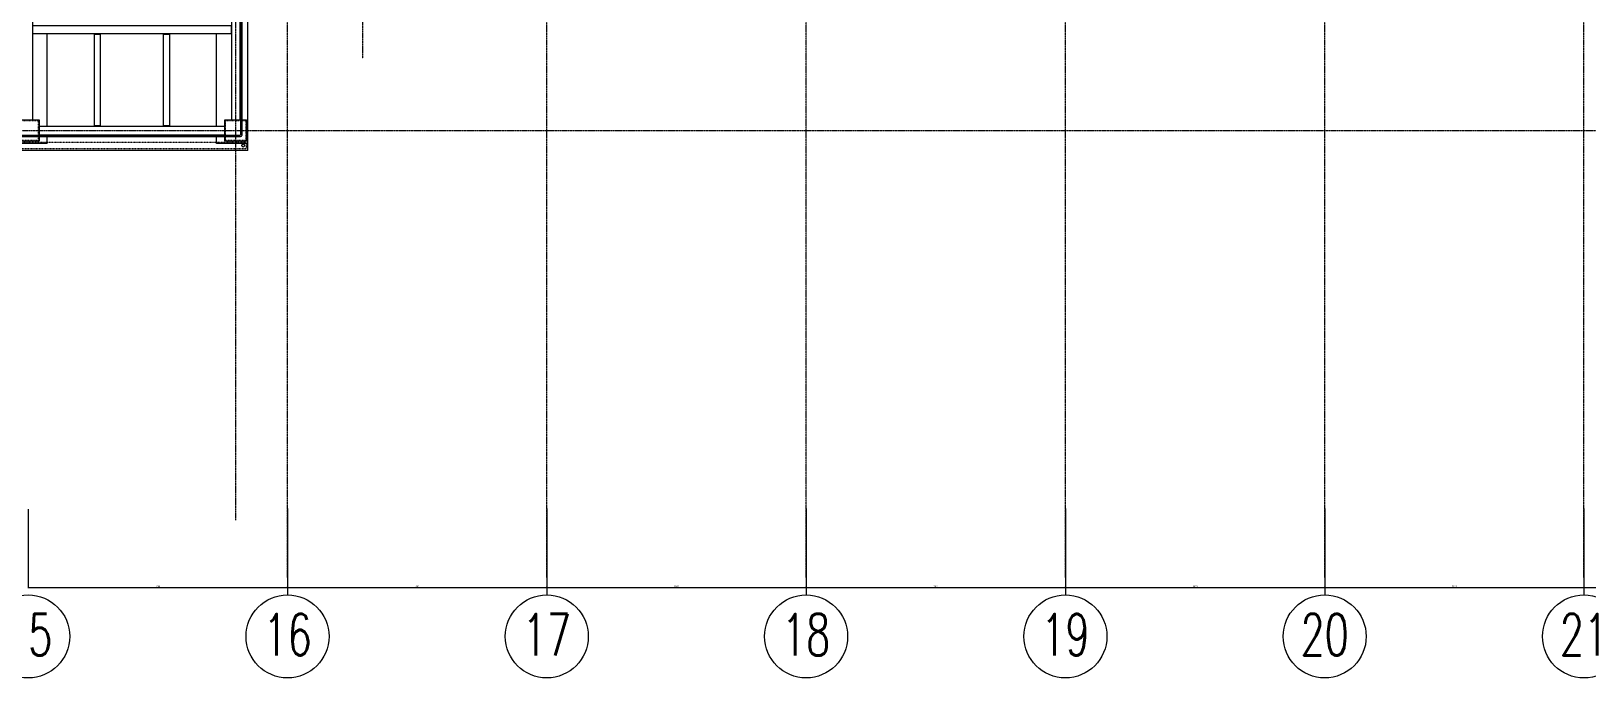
# Model space of a CAD drawing. Extents: x 73996 to 686888, y -9729 to 263202.
# Drawn here: x 400026 to 454026, y 154198 to 176652 of the extents above; entities that cross this region are included whole.
import ezdxf
from ezdxf.enums import TextEntityAlignment as Align

# ---------------------------------------------------------------- set-up
doc = ezdxf.new("R2010")
doc.units = 0
doc.header["$LTSCALE"] = 20
doc.linetypes.add('Data Center Layout_L20$0$CENTER', pattern=[2, 1.25, -0.25, 0.25, -0.25])
doc.linetypes.add('Data Center Layout_L20$0$DOTK1', pattern=[0.1, 0.05, -0.05])
doc.layers.add('Data Center Layout_L20$0$98-DIM', color=252, linetype='Continuous')
doc.layers.add('Data Center Layout_L20$0$MACHINE-DIM', color=252, linetype='Continuous')
for name, color, linetype, lineweight in [('Data Center Layout_L20$0$ARC', 252, 'Continuous', 0), ('Data Center Layout_L20$0$FLAG', 252, 'Continuous', 0), ('Data Center Layout_L20$0$H-SIN', 252, 'Data Center Layout_L20$0$CENTER', 9), ('Data Center Layout_L20$0$K-SIN', 252, 'Data Center Layout_L20$0$CENTER', 9), ('Data Center Layout_L20$0$SUGATA3', 252, 'Continuous', 0)]:
    doc.layers.add(name, color=color, linetype=linetype, lineweight=lineweight)
doc.styles.add('Data Center Layout_L20$0$dim-txt', font='isocp.shx', dxfattribs={"width": 0.7, "bigfont": 'chineset.shx'})
doc.styles.add('Data Center Layout_L20$0$型式1', font='simplex.shx', dxfattribs={"width": 0.68, "bigfont": 'chineset.shx'})
doc.dimstyles.new('Data Center Layout_L20$0$ARCH-dim-200MM', dxfattribs={"dimscale": 200, "dimtxt": 0.3, "dimasz": 0.1, "dimexe": 0.1, "dimexo": 0.1, "dimgap": 0.05, "dimtad": 1, "dimdec": 0, "dimlfac": 10, "dimdsep": 46, "dimtxsty": 'Data Center Layout_L20$0$dim-txt', "dimblk": 'Data Center Layout_L20$0$_Dot', "dimcen": 2, "dimclrd": 256, "dimclre": 256, "dimclrt": 256, "dimadec": 0, "dimazin": 0, "dimtfac": 0.8, "dimtdec": 1, "dimtix": 1, "dimtmove": 2, "dimatfit": 3, "dimldrblk": 'Data Center Layout_L20$0$_ArchTick', "dimfxl": 1, "dimtvp": 1, "dimtolj": 1, "dimlwd": 13, "dimlwe": 9, "dimarcsym": 0})

# ---------------------------------------------------------------- blocks, each defined once
blk = doc.blocks.new('Data Center Layout_L20$0$_Dot')
at = {"layer": 'Data Center Layout_L20$0$MACHINE-DIM', "color": 0, "lineweight": -2}
blk.add_line((-0.5, 0), (-1, 0), dxfattribs=at)
at = {"layer": 'Data Center Layout_L20$0$MACHINE-DIM', "color": 0, "const_width": 0.5}
blk.add_lwpolyline([(-0.25, 0, 1), (0.25, 0, 1)], format="xyb", close=True, dxfattribs=at)
blk = doc.blocks.new('*D57')
at = {"layer": 'Data Center Layout_L20$0$98-DIM', "lineweight": 9, "transparency": 16777216}
for p, q in [((486940, 126902), (486940, 124160)), ((495940, 126902), (495940, 124160))]:
    blk.add_line(p, q, dxfattribs=at)
at = {"layer": 'Data Center Layout_L20$0$98-DIM', "lineweight": 13, "transparency": 16777216}
blk.add_line((486960, 124180), (495920, 124180), dxfattribs=at)
at = {"layer": 'DEFPOINTS', "color": 0, "transparency": 16777216}
for p in [(486940, 126922), (495940, 126922), (495940, 124180)]:
    blk.add_point(p, dxfattribs=at)
at = {"layer": 'Data Center Layout_L20$0$98-DIM', "lineweight": 13, "transparency": 16777216, "xscale": 20, "yscale": 20, "zscale": 20, "rotation": 180}
blk.add_blockref('Data Center Layout_L20$0$_Dot', (486940, 124180), dxfattribs=at)
at = {"layer": 'Data Center Layout_L20$0$98-DIM', "lineweight": 13, "transparency": 16777216, "xscale": 20, "yscale": 20, "zscale": 20}
blk.add_blockref('Data Center Layout_L20$0$_Dot', (495940, 124180), dxfattribs=at)
at = {"layer": 'Data Center Layout_L20$0$98-DIM', "transparency": 16777216, "insert": (491440, 124220), "char_height": 60, "attachment_point": 5, "style": 'Data Center Layout_L20$0$dim-txt'}
blk.add_mtext('\\A1;90000', dxfattribs=at)
blk = doc.blocks.new('Data Center Layout_L20$0$_ArchTick')
at = {"layer": 'Data Center Layout_L20$0$MACHINE-DIM', "color": 0, "const_width": 0.15}
blk.add_lwpolyline([(-0.5, -0.5), (0.5, 0.5)], dxfattribs=at)
blk = doc.blocks.new('*D58')
at = {"layer": 'Data Center Layout_L20$0$98-DIM', "lineweight": 9, "transparency": 16777216}
for p, q in [((495940, 126902), (495940, 124160)), ((504940, 126902), (504940, 124160))]:
    blk.add_line(p, q, dxfattribs=at)
at = {"layer": 'Data Center Layout_L20$0$98-DIM', "lineweight": 13, "transparency": 16777216}
blk.add_line((495960, 124180), (504920, 124180), dxfattribs=at)
at = {"layer": 'DEFPOINTS', "color": 0, "transparency": 16777216}
for p in [(495940, 126922), (504940, 126922), (504940, 124180)]:
    blk.add_point(p, dxfattribs=at)
at = {"layer": 'Data Center Layout_L20$0$98-DIM', "lineweight": 13, "transparency": 16777216, "xscale": 20, "yscale": 20, "zscale": 20, "rotation": 180}
blk.add_blockref('Data Center Layout_L20$0$_Dot', (495940, 124180), dxfattribs=at)
at = {"layer": 'Data Center Layout_L20$0$98-DIM', "lineweight": 13, "transparency": 16777216, "xscale": 20, "yscale": 20, "zscale": 20}
blk.add_blockref('Data Center Layout_L20$0$_Dot', (504940, 124180), dxfattribs=at)
at = {"layer": 'Data Center Layout_L20$0$98-DIM', "transparency": 16777216, "insert": (500440, 124220), "char_height": 60, "attachment_point": 5, "style": 'Data Center Layout_L20$0$dim-txt'}
blk.add_mtext('\\A1;90000', dxfattribs=at)
blk = doc.blocks.new('*D61')
at = {"layer": 'Data Center Layout_L20$0$98-DIM', "lineweight": 9, "transparency": 16777216}
for p, q in [((468940, 126902), (468940, 124160)), ((477940, 126902), (477940, 124160))]:
    blk.add_line(p, q, dxfattribs=at)
at = {"layer": 'Data Center Layout_L20$0$98-DIM', "lineweight": 13, "transparency": 16777216}
blk.add_line((468960, 124180), (477920, 124180), dxfattribs=at)
at = {"layer": 'DEFPOINTS', "color": 0, "transparency": 16777216}
for p in [(468940, 126922), (477940, 126922), (477940, 124180)]:
    blk.add_point(p, dxfattribs=at)
at = {"layer": 'Data Center Layout_L20$0$98-DIM', "lineweight": 13, "transparency": 16777216, "xscale": 20, "yscale": 20, "zscale": 20, "rotation": 180}
blk.add_blockref('Data Center Layout_L20$0$_Dot', (468940, 124180), dxfattribs=at)
at = {"layer": 'Data Center Layout_L20$0$98-DIM', "lineweight": 13, "transparency": 16777216, "xscale": 20, "yscale": 20, "zscale": 20}
blk.add_blockref('Data Center Layout_L20$0$_Dot', (477940, 124180), dxfattribs=at)
at = {"layer": 'Data Center Layout_L20$0$98-DIM', "transparency": 16777216, "insert": (473440, 124220), "char_height": 60, "attachment_point": 5, "style": 'Data Center Layout_L20$0$dim-txt'}
blk.add_mtext('\\A1;90000', dxfattribs=at)
blk = doc.blocks.new('*D62')
at = {"layer": 'Data Center Layout_L20$0$98-DIM', "lineweight": 9, "transparency": 16777216}
for p, q in [((450940, 126902), (450940, 124160)), ((459940, 126902), (459940, 124160))]:
    blk.add_line(p, q, dxfattribs=at)
at = {"layer": 'Data Center Layout_L20$0$98-DIM', "lineweight": 13, "transparency": 16777216}
blk.add_line((450960, 124180), (459920, 124180), dxfattribs=at)
at = {"layer": 'DEFPOINTS', "color": 0, "transparency": 16777216}
for p in [(450940, 126922), (459940, 126922), (459940, 124180)]:
    blk.add_point(p, dxfattribs=at)
at = {"layer": 'Data Center Layout_L20$0$98-DIM', "lineweight": 13, "transparency": 16777216, "xscale": 20, "yscale": 20, "zscale": 20, "rotation": 180}
blk.add_blockref('Data Center Layout_L20$0$_Dot', (450940, 124180), dxfattribs=at)
at = {"layer": 'Data Center Layout_L20$0$98-DIM', "lineweight": 13, "transparency": 16777216, "xscale": 20, "yscale": 20, "zscale": 20}
blk.add_blockref('Data Center Layout_L20$0$_Dot', (459940, 124180), dxfattribs=at)
at = {"layer": 'Data Center Layout_L20$0$98-DIM', "transparency": 16777216, "insert": (455440, 124220), "char_height": 60, "attachment_point": 5, "style": 'Data Center Layout_L20$0$dim-txt'}
blk.add_mtext('\\A1;90000', dxfattribs=at)
blk = doc.blocks.new('*D63')
at = {"layer": 'Data Center Layout_L20$0$98-DIM', "lineweight": 9, "transparency": 16777216}
for p, q in [((459940, 126902), (459940, 124160)), ((468940, 126902), (468940, 124160))]:
    blk.add_line(p, q, dxfattribs=at)
at = {"layer": 'Data Center Layout_L20$0$98-DIM', "lineweight": 13, "transparency": 16777216}
blk.add_line((459960, 124180), (468920, 124180), dxfattribs=at)
at = {"layer": 'DEFPOINTS', "color": 0, "transparency": 16777216}
for p in [(459940, 126922), (468940, 126922), (468940, 124180)]:
    blk.add_point(p, dxfattribs=at)
at = {"layer": 'Data Center Layout_L20$0$98-DIM', "lineweight": 13, "transparency": 16777216, "xscale": 20, "yscale": 20, "zscale": 20, "rotation": 180}
blk.add_blockref('Data Center Layout_L20$0$_Dot', (459940, 124180), dxfattribs=at)
at = {"layer": 'Data Center Layout_L20$0$98-DIM', "lineweight": 13, "transparency": 16777216, "xscale": 20, "yscale": 20, "zscale": 20}
blk.add_blockref('Data Center Layout_L20$0$_Dot', (468940, 124180), dxfattribs=at)
at = {"layer": 'Data Center Layout_L20$0$98-DIM', "transparency": 16777216, "insert": (464440, 124220), "char_height": 60, "attachment_point": 5, "style": 'Data Center Layout_L20$0$dim-txt'}
blk.add_mtext('\\A1;90000', dxfattribs=at)
blk = doc.blocks.new('*D68')
at = {"layer": 'Data Center Layout_L20$0$98-DIM', "lineweight": 9, "transparency": 16777216}
for p, q in [((441940, 126902), (441940, 124160)), ((450940, 126902), (450940, 124160))]:
    blk.add_line(p, q, dxfattribs=at)
at = {"layer": 'Data Center Layout_L20$0$98-DIM', "lineweight": 13, "transparency": 16777216}
blk.add_line((441960, 124180), (450920, 124180), dxfattribs=at)
at = {"layer": 'DEFPOINTS', "color": 0, "transparency": 16777216}
for p in [(441940, 126922), (450940, 126922), (450940, 124180)]:
    blk.add_point(p, dxfattribs=at)
at = {"layer": 'Data Center Layout_L20$0$98-DIM', "lineweight": 13, "transparency": 16777216, "xscale": 20, "yscale": 20, "zscale": 20, "rotation": 180}
blk.add_blockref('Data Center Layout_L20$0$_Dot', (441940, 124180), dxfattribs=at)
at = {"layer": 'Data Center Layout_L20$0$98-DIM', "lineweight": 13, "transparency": 16777216, "xscale": 20, "yscale": 20, "zscale": 20}
blk.add_blockref('Data Center Layout_L20$0$_Dot', (450940, 124180), dxfattribs=at)
at = {"layer": 'Data Center Layout_L20$0$98-DIM', "transparency": 16777216, "insert": (446440, 124220), "char_height": 60, "attachment_point": 5, "style": 'Data Center Layout_L20$0$dim-txt'}
blk.add_mtext('\\A1;90000', dxfattribs=at)
blk = doc.blocks.new('*D79')
at = {"layer": 'Data Center Layout_L20$0$98-DIM', "lineweight": 9, "transparency": 16777216}
for p, q in [((477940, 126902), (477940, 124160)), ((486940, 126902), (486940, 124160))]:
    blk.add_line(p, q, dxfattribs=at)
at = {"layer": 'Data Center Layout_L20$0$98-DIM', "lineweight": 13, "transparency": 16777216}
blk.add_line((477960, 124180), (486920, 124180), dxfattribs=at)
at = {"layer": 'DEFPOINTS', "color": 0, "transparency": 16777216}
for p in [(477940, 126922), (486940, 126922), (486940, 124180)]:
    blk.add_point(p, dxfattribs=at)
at = {"layer": 'Data Center Layout_L20$0$98-DIM', "lineweight": 13, "transparency": 16777216, "xscale": 20, "yscale": 20, "zscale": 20, "rotation": 180}
blk.add_blockref('Data Center Layout_L20$0$_Dot', (477940, 124180), dxfattribs=at)
at = {"layer": 'Data Center Layout_L20$0$98-DIM', "lineweight": 13, "transparency": 16777216, "xscale": 20, "yscale": 20, "zscale": 20}
blk.add_blockref('Data Center Layout_L20$0$_Dot', (486940, 124180), dxfattribs=at)
at = {"layer": 'Data Center Layout_L20$0$98-DIM', "transparency": 16777216, "insert": (482440, 124220), "char_height": 60, "attachment_point": 5, "style": 'Data Center Layout_L20$0$dim-txt'}
blk.add_mtext('\\A1;90000', dxfattribs=at)
blk = doc.blocks.new('Data Center Layout_L20$0$A$C80dc7663')
at = {"layer": 'Data Center Layout_L20$0$ARC'}
for p, q in [((442090.24, 147545.59), (442090.24, 140420.59)), ((448990.24, 147238.27), (448990.24, 140420.59)), ((449290.24, 147238.27), (449290.24, 140420.59)), ((449306.39, 147199.13), (449306.39, 139894.44)), ((449349.09, 147199.13), (449349.09, 139876.74)), ((406334.21, 139879.44), (449291.39, 139879.44)), ((442315.24, 140195.59), (448765.24, 140195.59)), ((442315.24, 139895.59), (448765.24, 139895.59)), ((406334.21, 139836.74), (449309.09, 139836.74))]:
    blk.add_line(p, q, dxfattribs=at)
at = {"layer": 'Data Center Layout_L20$0$ARC', "linetype": 'Data Center Layout_L20$0$DOTK1'}
for p, q in [((441580.28, 139635.59), (449500.2, 139635.59)), ((449500.2, 139405.59), (441580.28, 139405.59)), ((449500.2, 139635.59), (449500.2, 139405.59))]:
    blk.add_line(p, q, dxfattribs=at)
at = {"layer": 'Data Center Layout_L20$0$ARC'}
for points in [[(442100.24, 143695.59), (448980.24, 143695.59), (448980.24, 143395.59), (442100.24, 143395.59)], [(444440.24, 140205.59), (444240.24, 140205.59), (444240.24, 143385.59), (444440.24, 143385.59)], [(446840.24, 140205.59), (446640.24, 140205.59), (446640.24, 143385.59), (446840.24, 143385.59)], [(441565.24, 139670.59), (441565.24, 140420.59), (442315.24, 140420.59), (442315.24, 139670.59)], [(448765.24, 139670.59), (448765.24, 140420.59), (449515.24, 140420.59), (449515.24, 139670.59)]]:
    blk.add_lwpolyline(points, close=True, dxfattribs=at)
at = {"layer": 'Data Center Layout_L20$0$ARC', "linetype": 'Data Center Layout_L20$0$DOTK1'}
for points in [[(441590.24, 139695.59), (441590.24, 140395.59), (442290.24, 140395.59), (442290.24, 139695.59)], [(448790.24, 139695.59), (448790.24, 140395.59), (449490.24, 140395.59), (449490.24, 139695.59)]]:
    blk.add_lwpolyline(points, close=True, dxfattribs=at)
at = {"layer": 'Data Center Layout_L20$0$ARC'}
blk.add_circle((449400.68, 139520.59), 50, dxfattribs=at)
for centre, radius in [((449291.39, 139894.44), 15), ((449309.09, 139876.74), 40)]:
    blk.add_arc(centre, radius, 270, 0, dxfattribs=at)
at = {"layer": 'Data Center Layout_L20$0$FLAG'}
for p, q in [((450940.24, 126921.53), (450940.24, 123921.53)), ((459940.24, 126921.53), (459940.24, 123921.53)), ((468940.24, 126921.53), (468940.24, 123921.53)), ((477940.24, 126921.53), (477940.24, 123921.53)), ((486940.24, 126921.53), (486940.24, 123921.53)), ((495940.24, 126921.53), (495940.24, 123921.53))]:
    blk.add_line(p, q, dxfattribs=at)
for centre in [(441940.24, 122481.53), (450940.24, 122481.53), (459940.24, 122481.53), (468940.24, 122481.53), (477940.24, 122481.53), (486940.24, 122481.53), (495940.24, 122481.53)]:
    blk.add_circle(centre, 1440, dxfattribs=at)
at = {"layer": 'Data Center Layout_L20$0$H-SIN'}
for p, q in [((450940.24, 124521.53), (450940.24, 230045.59)), ((459940.24, 124521.53), (459940.24, 230045.59)), ((468940.24, 124521.53), (468940.24, 230045.59)), ((477940.24, 124521.53), (477940.24, 230045.59)), ((486940.24, 124521.53), (486940.24, 230045.59)), ((495940.24, 124521.53), (495940.24, 230045.59)), ((294307.41, 140045.59), (588940.24, 140045.59))]:
    blk.add_line(p, q, dxfattribs=at)
at = {"layer": 'Data Center Layout_L20$0$K-SIN'}
for p, q in [((449140.24, 148045.59), (449140.24, 126521.53)), ((453540.24, 148349.59), (453540.24, 142545.59))]:
    blk.add_line(p, q, dxfattribs=at)
at = {"layer": 'Data Center Layout_L20$0$SUGATA3'}
for p, q in [((449560.24, 139345.59), (449560.24, 147238.27)), ((442600.24, 140195.59), (442600.24, 143395.59)), ((448480.24, 140195.59), (448480.24, 143395.59)), ((442600.24, 139595.59), (442600.24, 139879.44)), ((448480.24, 139595.59), (448480.24, 139879.44)), ((442600.24, 139595.59), (441520.24, 139595.59)), ((449560.24, 139345.59), (441520.24, 139345.59)), ((449560.24, 139595.59), (448480.24, 139595.59))]:
    blk.add_line(p, q, dxfattribs=at)
at = {"layer": 'Data Center Layout_L20$0$98-DIM', "style": 'Data Center Layout_L20$0$型式1', "width": 0.68}
for s, p in [('15', (441940.24, 123261.53)), ('16', (450940.24, 123261.53)), ('17', (459940.24, 123261.53)), ('18', (468940.24, 123261.53)), ('19', (477940.24, 123261.53)), ('20', (486940.24, 123261.53)), ('21', (495940.24, 123261.53))]:
    blk.add_text(s, height=1440, dxfattribs=at).set_placement(p, align=Align.TOP_CENTER)
at = {"layer": 'Data Center Layout_L20$0$98-DIM'}
for base, p1, p2, picture, middle in [((450940.24, 124179.82), (441940.24, 126921.53), (450940.24, 126921.53), '*D68', (446440.24, 124219.82)), ((459940.24, 124179.82), (450940.24, 126921.53), (459940.24, 126921.53), '*D62', (455440.24, 124219.82)), ((468940.24, 124179.82), (459940.24, 126921.53), (468940.24, 126921.53), '*D63', (464440.24, 124219.82)), ((477940.24, 124179.82), (468940.24, 126921.53), (477940.24, 126921.53), '*D61', (473440.24, 124219.82)), ((486940.24, 124179.82), (477940.24, 126921.53), (486940.24, 126921.53), '*D79', (482440.24, 124219.82)), ((495940.24, 124179.82), (486940.24, 126921.53), (495940.24, 126921.53), '*D57', (491440.24, 124219.82)), ((504940.24, 124179.82), (495940.24, 126921.53), (504940.24, 126921.53), '*D58', (500440.24, 124219.82))]:
    dim = blk.add_linear_dim(base=base, p1=p1, p2=p2, dimstyle='Data Center Layout_L20$0$ARCH-dim-200MM', dxfattribs=at)
    dim.commit()
    dim.dimension.update_dxf_attribs({"geometry": picture, "text_midpoint": middle})
blk = doc.blocks.new('Data Center Layout_L20')
blk.add_blockref('Data Center Layout_L20$0$A$C80dc7663', (-42015, 33157))

msp = doc.modelspace()

# ---------------------------------------------------------------- block references
msp.add_blockref('Data Center Layout_L20', (0, 0))

doc.saveas('drawing.dxf')
